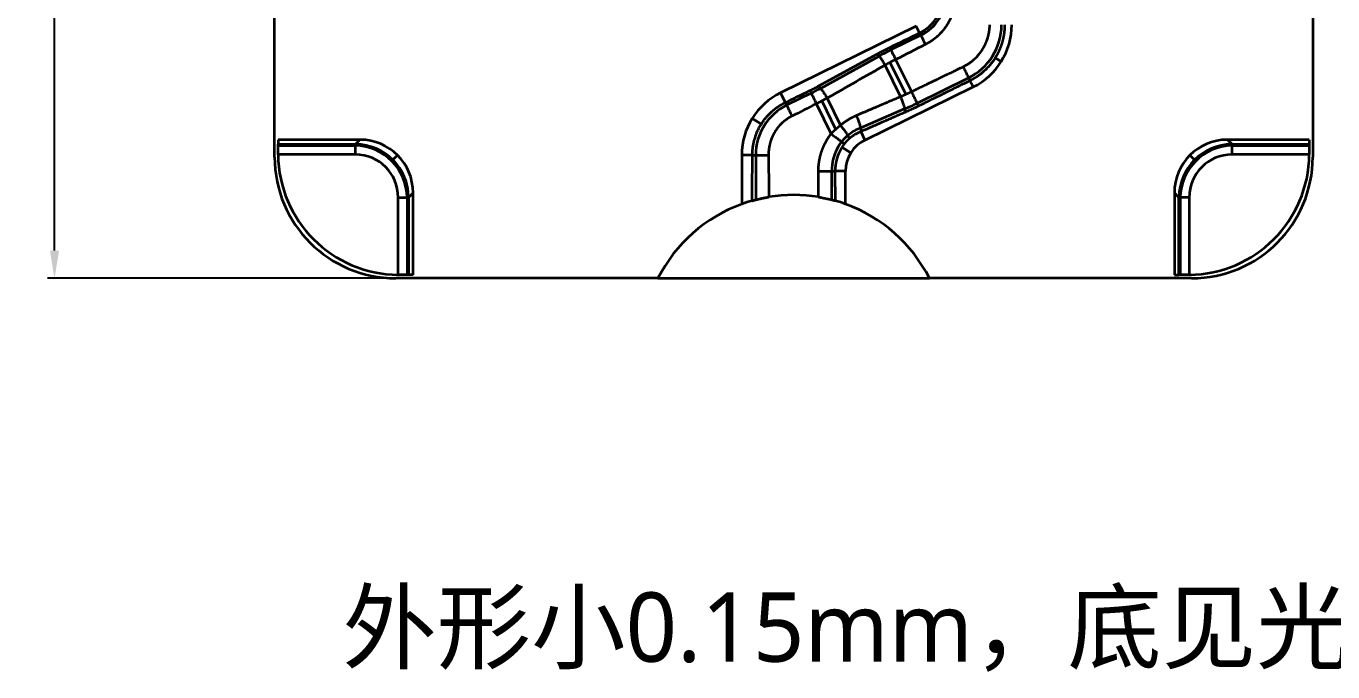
# Model space of a CAD drawing. Header units: millimetres. Extents: x 407 to 1497, y 463 to 1487.
# Drawn here: x 406.8 to 784.4, y 462.7 to 649.2 of the extents above; entities that cross this region are included whole.
import ezdxf

# ---------------------------------------------------------------- set-up
doc = ezdxf.new("R2010")
doc.units = ezdxf.units.MM
doc.layers.add('1', color=7, linetype='Continuous', true_color=0xffffff)
doc.layers.add('core', color=7, linetype='Continuous', lineweight=20)
doc.layers.add('dim', color=82, linetype='Continuous', lineweight=9)
doc.styles.get("Standard").update_dxf_attribs({"font": ''})
doc.styles.get('Standard').set_extended_font_data('Microsoft YaHei')
doc.dimstyles.get("Standard").update_dxf_attribs({"dimscale": 4, "dimtxt": 0.18, "dimasz": 0.18, "dimexe": 0.18, "dimexo": 0.0625, "dimgap": 0.09, "dimtad": 0, "dimzin": 0, "dimdsep": 46, "dimtxsty": 'Standard', "dimcen": 0.09, "dimadec": 0, "dimazin": 0, "dimtfac": 1, "dimtofl": 0, "dimtmove": 0, "dimatfit": 3, "dimfxl": 0, "dimtolj": 1, "dimtzin": 0, "dimarcsym": 0})

# ---------------------------------------------------------------- blocks, each defined once
blk = doc.blocks.new('*D5')
at = {"layer": 'Defpoints', "color": 0, "lineweight": 18, "transparency": 16777216}
for p in [(513.61, 856.37), (414.99, 576.37), (513.61, 576.37)]:
    blk.add_point(p, dxfattribs=at)
at = {"layer": 'dim', "color": 0, "lineweight": -2, "transparency": 16777216}
for p, q in [((511.61, 856.37), (413, 856.37)), ((414.99, 848.37), (414.99, 748.13)), ((414.99, 584.37), (414.99, 684.6)), ((511.61, 576.37), (413, 576.37))]:
    blk.add_line(p, q, dxfattribs=at)
at = {"layer": 'dim', "color": 0, "lineweight": 18, "transparency": 16777216}
for points in [[(413.66, 848.37), (416.33, 848.37), (414.99, 856.37)], [(413.66, 584.37), (416.33, 584.37), (414.99, 576.37)]]:
    blk.add_solid(points, dxfattribs=at)
at = {"layer": 'dim', "color": 0, "lineweight": 18, "transparency": 16777216, "insert": (414.99, 716.37), "char_height": 10, "attachment_point": 5, "rotation": 90, "bg_fill": 3, "box_fill_scale": 1.1, "bg_fill_color": 256, "bg_fill_true_color": 13158600, "bg_fill_transparency": 0}
blk.add_mtext('\\A1;280.00{\\H6;\\S-0.10^ -0.15;}', dxfattribs=at)

msp = doc.modelspace()

# ---------------------------------------------------------------- linework, layer by layer
at = {"layer": '1', "color": 7, "linetype": 'Continuous', "lineweight": 35}
for p, q in [((478.605, 611.368), (478.605, 821.368)), ((778.605, 821.368), (778.605, 611.368)), ((664.025, 649.156), (624.794, 629.903)), ((665.323, 646.51), (656.707, 642.281)), ((664.985, 647.199), (664.025, 649.156)), ((636.381, 631.181), (653.277, 640.487)), ((661.026, 629.508), (656.512, 638.706)), ((658.063, 639.518), (662.613, 630.246)), ((686.859, 640.044), (688.593, 638.963)), ((659.441, 628.827), (655.006, 637.863)), ((649.2, 616.26), (680.43, 631.587)), ((664.243, 626.926), (679.132, 634.233)), ((680.43, 631.587), (679.54, 633.401)), ((624.794, 629.903), (626.168, 627.105)), ((633.672, 629.783), (626.565, 626.295)), ((636.721, 627.543), (640.734, 619.366)), ((638.238, 628.363), (642.098, 620.497)), ((639.415, 618.081), (635.166, 626.739)), ((660.655, 625.28), (647.578, 619.612)), ((616.632, 622.526), (619.254, 620.892)), ((479.605, 616.368), (479.605, 615.045)), ((503.256, 616.368), (479.605, 616.368)), ((501.933, 615.045), (503.256, 616.368)), ((648, 618.705), (649.2, 616.26)), ((777.605, 616.368), (753.955, 616.368)), ((753.955, 616.368), (755.278, 615.045)), ((777.605, 616.368), (777.605, 615.045)), ((479.605, 615.045), (501.933, 615.045)), ((479.605, 612.368), (479.605, 615.045)), ((479.605, 614.682), (501.933, 614.682)), ((501.933, 612.074), (479.607, 612.074)), ((501.933, 612.074), (501.933, 615.045)), ((512.781, 610.543), (514.128, 611.89)), ((613.605, 611.949), (613.605, 597.775)), ((616.669, 611.949), (613.605, 611.949)), ((617.625, 611.949), (617.625, 599.017)), ((645.118, 612.572), (642.546, 614.175)), ((744.43, 610.543), (743.083, 611.89)), ((755.278, 615.045), (777.605, 615.045)), ((755.278, 612.074), (755.278, 615.045)), ((755.278, 614.682), (777.605, 614.682)), ((777.604, 612.074), (755.278, 612.074)), ((777.605, 615.045), (777.605, 612.368)), ((639.586, 599.017), (639.586, 607.283)), ((643.605, 607.283), (640.578, 607.283)), ((643.605, 597.775), (643.605, 607.283)), ((518.605, 601.019), (517.282, 599.695)), ((518.605, 577.368), (518.605, 601.019)), ((738.605, 601.019), (738.605, 577.368)), ((739.929, 599.695), (738.605, 601.019)), ((514.311, 599.695), (517.282, 599.695)), ((514.311, 577.369), (514.311, 599.695)), ((516.919, 599.695), (516.919, 577.368)), ((517.282, 599.695), (517.282, 577.368)), ((739.929, 577.368), (739.929, 599.695)), ((742.9, 599.695), (739.929, 599.695)), ((740.292, 599.695), (740.292, 577.368)), ((742.9, 599.695), (742.9, 577.369)), ((589.369, 576.368), (513.605, 576.368)), ((517.282, 577.368), (514.605, 577.368)), ((518.605, 577.368), (517.282, 577.368)), ((589.369, 576.368), (667.842, 576.368)), ((743.605, 576.368), (667.842, 576.368)), ((738.605, 577.368), (739.929, 577.368)), ((742.605, 577.368), (739.929, 577.368))]:
    msp.add_line(p, q, dxfattribs=at)
for centre, radius, start, end in [((659.619, 658.133), 12.947, 296.13975, 0), ((671.619, 649.541), 17.053, 296.13975, 0), ((671.619, 649.541), 20, 296.13975, 0), ((633.605, 611.949), 20, 116.13975, 180), ((633.605, 611.949), 15.981, 116.13975, 180), ((653.605, 607.283), 10, 116.13975, 180), ((514.605, 612.368), 35, 180.48186, 269.51814), ((653.605, 607.283), 14.019, 150.56673, 180), ((742.605, 612.368), 35, 270.48186, 359.51814), ((513.605, 611.368), 35, 180, 270), ((743.605, 611.368), 35, 270, 0), ((628.605, 556.368), 44.04, 109.9134, 152.99084), ((628.605, 556.368), 44.04, 80.6643, 99.33573), ((628.605, 556.368), 44.04, 27.00916, 70.0866)]:
    msp.add_arc(centre, radius, start, end, dxfattribs=at)
for centre, major_axis, ratio, start_param, end_param in [((659.068, 637.47), (17.954, 8.811), 0.2679492, 1.5707963, 1.7654745), ((631.311, 634.594), (17.954, 8.811), 0.2679492, 4.712389, 4.8653385), ((661.882, 631.737), (17.954, 8.811), 0.2679492, 4.5138177, 4.712389), ((653.022, 606.996), (12.349, 6.06), 0.9988833, 1.521991, 1.8069431), ((502.953, 600.716), (-11.175, -11.175), 0.9808148, 2.3658797, 3.9173056), ((754.258, 600.716), (11.175, -11.175), 0.9808148, 2.3658797, 3.9173056), ((501.688, 599.451), (11.092, 11.092), 0.9880825, 5.5074723, 7.0588983), ((501.267, 599.029), (-11.175, -11.175), 0.9808148, 2.3890792, 3.8941061), ((501.688, 599.451), (-9.012, -9.012), 0.9808148, 2.3658797, 3.9173056), ((755.523, 599.451), (-11.092, 11.092), 0.9880825, 5.5074723, 7.0588983), ((755.944, 599.029), (11.175, -11.175), 0.9808148, 2.3890792, 3.8941061), ((755.523, 599.451), (9.012, -9.012), 0.9808148, 2.3658797, 3.9173056), ((628.605, 556.368), (44.04, 0), 1, 1.8461462, 1.9183507), ((628.605, 556.368), (0, 44.04), 1, 5.9356309, 6.0078351)]:
    msp.add_ellipse(centre, major_axis=major_axis, ratio=ratio, start_param=start_param, end_param=end_param, dxfattribs=at)
for points, degree, knots in [([(664.985, 647.199), (665.017, 647.215), (665.082, 647.247), (665.18, 647.296), (665.278, 647.347), (665.376, 647.399), (665.474, 647.452), (665.573, 647.507), (665.672, 647.563), (665.772, 647.621), (665.872, 647.68), (665.972, 647.74), (666.072, 647.802), (666.173, 647.865), (666.274, 647.93), (666.375, 647.996), (666.476, 648.064), (666.577, 648.133), (666.678, 648.204), (666.78, 648.276), (666.881, 648.351), (666.982, 648.426), (667.084, 648.503), (667.185, 648.582), (667.286, 648.663), (667.388, 648.745), (667.489, 648.829), (667.589, 648.915), (667.69, 649.002), (667.843, 649.138), (668.057, 649.336), (668.338, 649.611), (668.641, 649.928), (668.962, 650.292), (669.298, 650.705), (669.642, 651.17), (670.023, 651.743), (670.402, 652.393), (670.744, 653.085), (671.009, 653.712), (671.21, 654.266), (671.325, 654.634), (671.383, 654.835), (671.4, 654.898), (671.418, 654.96), (671.434, 655.022), (671.451, 655.084), (671.467, 655.146), (671.482, 655.208), (671.498, 655.27), (671.513, 655.331), (671.527, 655.393), (671.541, 655.454), (671.555, 655.515), (671.568, 655.576), (671.581, 655.637), (671.594, 655.697), (671.606, 655.758), (671.618, 655.818), (671.63, 655.879), (671.641, 655.939), (671.652, 655.998), (671.663, 656.058), (671.673, 656.118), (671.683, 656.177), (671.693, 656.236), (671.702, 656.295), (671.711, 656.354), (671.719, 656.413), (671.728, 656.471), (671.736, 656.529), (671.743, 656.588), (671.751, 656.645), (671.758, 656.703), (671.764, 656.761), (671.771, 656.818), (671.777, 656.875), (671.783, 656.932), (671.788, 656.989), (671.794, 657.045), (671.799, 657.102), (671.803, 657.158), (671.808, 657.214), (671.812, 657.27), (671.816, 657.325), (671.819, 657.381), (671.823, 657.436), (671.826, 657.491), (671.829, 657.545), (671.831, 657.6), (671.833, 657.654), (671.835, 657.708), (671.837, 657.762), (671.839, 657.816), (671.84, 657.869), (671.841, 657.922), (671.842, 657.975), (671.843, 658.028), (671.843, 658.081), (671.843, 658.116), (671.843, 658.133)], 3, [0, 0, 0, 0, 0.0079573, 0.0159854, 0.0240843, 0.0322539, 0.0404943, 0.0488055, 0.0571875, 0.0656403, 0.074164, 0.0827585, 0.091424, 0.1001603, 0.1089675, 0.1178457, 0.1267948, 0.1358149, 0.144906, 0.1540681, 0.1633012, 0.1726054, 0.1819806, 0.1914269, 0.2009443, 0.2105328, 0.2201924, 0.2299233, 0.2397253, 0.2495985, 0.2750799, 0.3039622, 0.336247, 0.3719358, 0.4110306, 0.4535335, 0.4994469, 0.5627871, 0.6194791, 0.6695158, 0.712891, 0.7495994, 0.7543867, 0.7591575, 0.7639119, 0.7686498, 0.7733713, 0.7780763, 0.7827648, 0.7874368, 0.7920924, 0.7967315, 0.8013541, 0.8059603, 0.8105499, 0.8151231, 0.8196798, 0.82422, 0.8287437, 0.8332509, 0.8377417, 0.8422159, 0.8466736, 0.8511149, 0.8555396, 0.8599479, 0.8643396, 0.8687148, 0.8730736, 0.8774158, 0.8817415, 0.8860507, 0.8903434, 0.8946196, 0.8988793, 0.9031224, 0.9073491, 0.9115592, 0.9157528, 0.9199299, 0.9240904, 0.9282345, 0.932362, 0.9364729, 0.9405674, 0.9446453, 0.9487067, 0.9527516, 0.9567799, 0.9607917, 0.9647869, 0.9687657, 0.9727278, 0.9766735, 0.9806026, 0.9845152, 0.9884112, 0.9922907, 0.9961536, 1, 1, 1, 1]), ([(675.362, 658.133), (675.362, 657.033), (675.217, 655.946), (675.07, 654.852), (674.78, 653.796), (674.489, 652.733), (674.056, 651.721), (673.62, 650.703), (673.052, 649.762), (672.481, 648.815), (671.783, 647.958), (671.081, 647.095), (670.271, 646.347), (669.455, 645.594), (668.541, 644.966), (667.622, 644.335), (666.63, 643.848)], 2, [0, 0, 0, 0.125, 0.125, 0.25, 0.25, 0.375, 0.375, 0.5, 0.5, 0.625, 0.625, 0.75, 0.75, 0.875, 0.875, 1, 1, 1]), ([(677.556, 637.444), (679.272, 638.267), (680.687, 639.519), (681.392, 640.143), (682.617, 641.575), (683.126, 642.369), (683.635, 643.166), (684.029, 644.024), (684.424, 644.884), (684.696, 645.79), (684.968, 646.698), (685.112, 647.634), (685.26, 648.591), (685.27, 649.541)], 2, [0, 0, 0, 0.25, 0.25, 0.375, 0.5, 0.5, 0.625, 0.625, 0.75, 0.75, 0.875, 0.875, 1, 1, 1]), ([(689.552, 649.541), (689.552, 649.497), (689.552, 649.408), (689.551, 649.274), (689.549, 649.141), (689.545, 649.008), (689.541, 648.875), (689.536, 648.742), (689.53, 648.608), (689.523, 648.475), (689.515, 648.342), (689.506, 648.209), (689.496, 648.076), (689.485, 647.943), (689.473, 647.811), (689.46, 647.678), (689.446, 647.546), (689.431, 647.413), (689.415, 647.281), (689.398, 647.148), (689.38, 647.016), (689.361, 646.884), (689.341, 646.753), (689.32, 646.621), (689.298, 646.489), (689.275, 646.358), (689.252, 646.227), (689.227, 646.096), (689.201, 645.965), (689.174, 645.834), (689.147, 645.704), (689.118, 645.574), (689.088, 645.444), (689.058, 645.314), (689.026, 645.184), (688.993, 645.055), (688.96, 644.926), (688.925, 644.797), (688.89, 644.669), (688.854, 644.54), (688.816, 644.412), (688.778, 644.284), (688.739, 644.157), (688.699, 644.03), (688.657, 643.903), (688.615, 643.776), (688.572, 643.65), (688.528, 643.524), (688.484, 643.399), (688.438, 643.273), (688.391, 643.148), (688.343, 643.024), (688.295, 642.9), (688.245, 642.776), (688.195, 642.652), (688.143, 642.529), (688.091, 642.406), (688.038, 642.284), (687.984, 642.162), (687.929, 642.04), (687.873, 641.919), (687.816, 641.799), (687.758, 641.678), (687.7, 641.558), (687.64, 641.439), (687.58, 641.32), (687.519, 641.202), (687.456, 641.083), (687.393, 640.966), (687.33, 640.849), (687.265, 640.732), (687.199, 640.616), (687.133, 640.5), (687.065, 640.385), (686.997, 640.27), (686.928, 640.156), (686.66, 639.72), (686.166, 638.983), (685.395, 637.992), (684.567, 637.066), (683.915, 636.432), (683.485, 636.047), (683.296, 635.882), (683.11, 635.725), (682.926, 635.574), (682.746, 635.429), (682.569, 635.29), (682.395, 635.158), (682.224, 635.031), (682.057, 634.91), (681.894, 634.795), (681.735, 634.684), (681.58, 634.58), (681.429, 634.48), (681.283, 634.385), (681.141, 634.295), (681.003, 634.21), (680.87, 634.129), (680.742, 634.052), (680.619, 633.98), (680.5, 633.912), (680.387, 633.847), (680.278, 633.787), (680.175, 633.731), (680.077, 633.678), (679.985, 633.628), (679.897, 633.583), (679.815, 633.54), (679.739, 633.501), (679.667, 633.465), (679.602, 633.432), (679.56, 633.411), (679.54, 633.401)], 3, [0, 0, 0, 0, 0.0066595, 0.0133191, 0.0199788, 0.0266386, 0.0332986, 0.0399587, 0.0466189, 0.0532792, 0.0599397, 0.0666003, 0.073261, 0.0799218, 0.0865827, 0.0932438, 0.099905, 0.1065663, 0.1132277, 0.1198893, 0.126551, 0.1332127, 0.1398747, 0.1465367, 0.1531988, 0.1598611, 0.1665235, 0.173186, 0.1798487, 0.1865114, 0.1931743, 0.1998373, 0.2065004, 0.2131636, 0.219827, 0.2264904, 0.233154, 0.2398177, 0.2464815, 0.2531455, 0.2598095, 0.2664737, 0.273138, 0.2798024, 0.286467, 0.2931316, 0.2997964, 0.3064612, 0.3131262, 0.3197914, 0.3264566, 0.3331219, 0.3397874, 0.346453, 0.3531187, 0.3597845, 0.3664504, 0.3731165, 0.3797826, 0.3864489, 0.3931153, 0.3997818, 0.4064484, 0.4131151, 0.419782, 0.4264489, 0.433116, 0.4397832, 0.4464505, 0.4531179, 0.4597855, 0.4664531, 0.4731209, 0.4797887, 0.4864567, 0.4931248, 0.499793, 0.5632163, 0.6259327, 0.6879417, 0.7492429, 0.7620655, 0.7745728, 0.7867647, 0.7986411, 0.8102022, 0.8214478, 0.8323779, 0.8429924, 0.8532915, 0.863275, 0.8729429, 0.8822952, 0.8913319, 0.900053, 0.9084583, 0.916548, 0.924322, 0.9317802, 0.9389228, 0.9457495, 0.9522605, 0.9584557, 0.9643351, 0.9698987, 0.9751464, 0.9800783, 0.9846944, 0.9889946, 0.992979, 0.9966474, 1, 1, 1, 1]), ([(652.643, 641.077), (653.508, 641.554), (654.483, 642.056), (655.354, 642.505), (656.356, 642.997)], 2, [0, 0, 0, 0.5, 0.5, 1, 1, 1]), ([(658.063, 639.518), (658.028, 639.5), (657.956, 639.465), (657.848, 639.411), (657.737, 639.355), (657.625, 639.298), (657.51, 639.239), (657.394, 639.179), (657.275, 639.116), (657.154, 639.053), (657.03, 638.987), (656.905, 638.92), (656.778, 638.851), (656.648, 638.781), (656.511, 638.705), (656.365, 638.625), (656.213, 638.541), (656.061, 638.457), (655.91, 638.372), (655.788, 638.304), (655.696, 638.252), (655.633, 638.216), (655.57, 638.181), (655.508, 638.145), (655.445, 638.11), (655.382, 638.075), (655.319, 638.039), (655.257, 638.004), (655.194, 637.969), (655.131, 637.933), (655.069, 637.898), (655.027, 637.875), (655.006, 637.863)], 3, [0, 0, 0, 0, 0.033851, 0.068466, 0.1038455, 0.1399902, 0.1769005, 0.2145771, 0.2530204, 0.2922308, 0.3322089, 0.3729549, 0.4144694, 0.4567526, 0.4998049, 0.5498091, 0.5998165, 0.6498273, 0.6998418, 0.7498602, 0.7707056, 0.791551, 0.8123962, 0.8332414, 0.8540865, 0.8749315, 0.8957765, 0.9166213, 0.9374661, 0.9583108, 0.9791555, 1, 1, 1, 1]), ([(662.613, 630.246), (665.154, 631.475), (670.1, 633.858), (671.693, 634.625), (673.303, 635.399), (676.693, 637.03), (677.556, 637.444)], 2, [0, 0, 0, 0.5, 0.5, 0.7142857, 0.7142857, 1, 1, 1]), ([(633.286, 630.571), (633.965, 630.904), (634.503, 631.18), (635.15, 631.512), (635.7, 631.815)], 2, [0, 0, 0, 0.5, 0.5, 1, 1, 1]), ([(679.54, 633.401), (678.619, 632.947), (675.095, 631.209), (673.6, 630.471), (672.12, 629.741), (667.196, 627.313), (664.664, 626.066)], 2, [0, 0, 0, 0.3, 0.3, 0.5, 0.5, 1, 1, 1]), ([(616.669, 611.949), (616.669, 611.989), (616.669, 612.069), (616.67, 612.19), (616.673, 612.312), (616.676, 612.435), (616.68, 612.559), (616.685, 612.683), (616.691, 612.809), (616.698, 612.935), (616.706, 613.062), (616.715, 613.189), (616.725, 613.318), (616.736, 613.447), (616.748, 613.577), (616.761, 613.708), (616.776, 613.839), (616.792, 613.971), (616.808, 614.104), (616.826, 614.238), (616.845, 614.372), (616.866, 614.507), (616.887, 614.643), (616.91, 614.779), (616.934, 614.916), (616.96, 615.054), (616.986, 615.192), (617.014, 615.331), (617.044, 615.47), (617.075, 615.61), (617.107, 615.751), (617.14, 615.892), (617.175, 616.034), (617.212, 616.176), (617.25, 616.318), (617.289, 616.462), (617.379, 616.779), (617.544, 617.307), (617.823, 618.076), (618.19, 618.945), (618.663, 619.903), (619.17, 620.775), (619.648, 621.498), (620.026, 622.021), (620.352, 622.441), (620.687, 622.848), (621.049, 623.261), (621.462, 623.7), (621.87, 624.104), (622.164, 624.377), (622.339, 624.533), (622.398, 624.585), (622.457, 624.637), (622.516, 624.689), (622.576, 624.74), (622.635, 624.79), (622.694, 624.84), (622.754, 624.89), (622.813, 624.939), (622.872, 624.988), (622.932, 625.037), (622.991, 625.085), (623.051, 625.132), (623.111, 625.18), (623.17, 625.226), (623.23, 625.273), (623.289, 625.319), (623.349, 625.364), (623.408, 625.409), (623.468, 625.454), (623.528, 625.498), (623.587, 625.542), (623.647, 625.586), (623.707, 625.629), (623.766, 625.672), (623.826, 625.714), (623.885, 625.756), (623.945, 625.798), (624.004, 625.839), (624.064, 625.879), (624.123, 625.92), (624.183, 625.96), (624.242, 625.999), (624.302, 626.039), (624.361, 626.078), (624.42, 626.116), (624.479, 626.154), (624.539, 626.192), (624.598, 626.229), (624.657, 626.266), (624.716, 626.303), (624.775, 626.339), (624.834, 626.375), (624.893, 626.41), (624.952, 626.446), (625.01, 626.48), (625.069, 626.515), (625.128, 626.549), (625.186, 626.583), (625.245, 626.616), (625.303, 626.649), (625.361, 626.682), (625.419, 626.714), (625.478, 626.746), (625.536, 626.778), (625.594, 626.809), (625.651, 626.84), (625.709, 626.871), (625.767, 626.901), (625.824, 626.931), (625.882, 626.961), (625.939, 626.99), (625.996, 627.019), (626.054, 627.048), (626.111, 627.076), (626.149, 627.095), (626.168, 627.105)], 3, [0, 0, 0, 0, 0.006382, 0.0128094, 0.0192822, 0.0258005, 0.0323641, 0.0389731, 0.0456276, 0.0523274, 0.0590726, 0.0658632, 0.0726991, 0.0795804, 0.0865071, 0.0934791, 0.1004965, 0.1075593, 0.1146673, 0.1218208, 0.1290195, 0.1362635, 0.1435529, 0.1508876, 0.1582676, 0.1656928, 0.1731634, 0.1806792, 0.1882403, 0.1958467, 0.2034983, 0.2111952, 0.2189373, 0.2267247, 0.2345573, 0.2424351, 0.2503581, 0.2870631, 0.3304339, 0.3804657, 0.4371529, 0.5004891, 0.5408367, 0.5751122, 0.6033181, 0.6254568, 0.6588616, 0.6908123, 0.72131, 0.7503552, 0.7545531, 0.7587383, 0.7629106, 0.7670701, 0.7712169, 0.7753508, 0.7794719, 0.7835802, 0.7876757, 0.7917584, 0.7958283, 0.7998855, 0.8039298, 0.8079613, 0.81198, 0.815986, 0.8199791, 0.8239595, 0.827927, 0.8318818, 0.8358238, 0.839753, 0.8436694, 0.8475731, 0.851464, 0.855342, 0.8592073, 0.8630599, 0.8668996, 0.8707266, 0.8745408, 0.8783423, 0.8821309, 0.8859068, 0.8896699, 0.8934203, 0.8971579, 0.9008827, 0.9045948, 0.9082941, 0.9119806, 0.9156544, 0.9193154, 0.9229637, 0.9265992, 0.930222, 0.933832, 0.9374292, 0.9410137, 0.9445855, 0.9481444, 0.9516907, 0.9552242, 0.9587449, 0.9622529, 0.9657482, 0.9692307, 0.9727005, 0.9761575, 0.9796018, 0.9830333, 0.9864521, 0.9898582, 0.9932515, 0.9966321, 1, 1, 1, 1]), ([(638.238, 628.363), (638.208, 628.347), (638.144, 628.313), (638.039, 628.257), (637.921, 628.192), (637.787, 628.12), (637.638, 628.039), (637.455, 627.94), (637.253, 627.831), (637.048, 627.719), (636.872, 627.624), (636.737, 627.552), (636.635, 627.497), (636.556, 627.455), (636.477, 627.413), (636.399, 627.372), (636.322, 627.331), (636.246, 627.291), (636.172, 627.252), (636.098, 627.213), (636.025, 627.175), (635.953, 627.137), (635.882, 627.101), (635.812, 627.065), (635.743, 627.029), (635.675, 626.994), (635.608, 626.96), (635.542, 626.927), (635.477, 626.894), (635.413, 626.862), (635.35, 626.83), (635.288, 626.799), (635.227, 626.769), (635.186, 626.749), (635.166, 626.739)], 3, [0, 0, 0, 0, 0.0294627, 0.0638019, 0.1030176, 0.1471099, 0.1960787, 0.249924, 0.3272851, 0.394733, 0.4522675, 0.4998887, 0.5261864, 0.5521443, 0.5777624, 0.6030406, 0.6279791, 0.6525778, 0.6768369, 0.7007563, 0.7243362, 0.7475766, 0.7704774, 0.7930389, 0.815261, 0.8371438, 0.8586874, 0.8798918, 0.9007571, 0.9212834, 0.9414708, 0.9613192, 0.980829, 1, 1, 1, 1]), ([(646.668, 623.365), (649.98, 624.786), (653.049, 626.098), (655.404, 627.105), (659.441, 628.827)], 2, [0, 0, 0, 0.5, 0.5, 1, 1, 1]), ([(659.441, 628.827), (659.46, 628.835), (659.5, 628.851), (659.559, 628.876), (659.617, 628.9), (659.676, 628.925), (659.735, 628.949), (659.795, 628.974), (659.854, 628.999), (659.913, 629.024), (659.972, 629.049), (660.031, 629.074), (660.091, 629.099), (660.15, 629.125), (660.209, 629.15), (660.269, 629.176), (660.328, 629.202), (660.388, 629.227), (660.447, 629.253), (660.507, 629.279), (660.566, 629.305), (660.626, 629.331), (660.686, 629.357), (660.746, 629.384), (660.805, 629.41), (660.865, 629.437), (660.925, 629.463), (660.985, 629.49), (661.045, 629.517), (661.105, 629.544), (661.165, 629.571), (661.225, 629.598), (661.285, 629.625), (661.345, 629.652), (661.405, 629.68), (661.465, 629.707), (661.525, 629.735), (661.586, 629.762), (661.646, 629.79), (661.706, 629.818), (661.766, 629.846), (661.827, 629.874), (661.887, 629.902), (661.947, 629.93), (662.008, 629.959), (662.068, 629.987), (662.129, 630.015), (662.189, 630.044), (662.25, 630.073), (662.31, 630.101), (662.371, 630.13), (662.431, 630.159), (662.492, 630.188), (662.552, 630.217), (662.593, 630.237), (662.613, 630.246)], 3, [0, 0, 0, 0, 0.0184914, 0.0369968, 0.0555164, 0.0740501, 0.0925979, 0.11116, 0.1297363, 0.1483268, 0.1669315, 0.1855506, 0.2041839, 0.2228316, 0.2414936, 0.26017, 0.2788608, 0.297566, 0.3162857, 0.3350198, 0.3537684, 0.3725315, 0.3913092, 0.4101014, 0.4289082, 0.4477296, 0.4665656, 0.4854162, 0.5042815, 0.5231615, 0.5420563, 0.5609657, 0.5798899, 0.5988289, 0.6177827, 0.6367513, 0.6557348, 0.6747331, 0.6937463, 0.7127744, 0.7318175, 0.7508755, 0.7699485, 0.7890365, 0.8081394, 0.8272575, 0.8463906, 0.8655387, 0.884702, 0.9038804, 0.923074, 0.9422827, 0.9615066, 0.9807457, 1, 1, 1, 1]), ([(628.1, 623.168), (627.321, 622.785), (626.6, 622.287), (625.884, 621.791), (625.248, 621.196), (624.616, 620.605), (624.071, 619.925), (623.53, 619.249), (623.088, 618.503), (622.65, 617.763), (622.315, 616.963), (621.983, 616.17), (621.76, 615.337), (621.539, 614.511), (621.428, 613.656), (621.318, 612.808), (621.318, 611.949)], 2, [0, 0, 0, 0.125, 0.125, 0.25, 0.25, 0.375, 0.375, 0.5, 0.5, 0.625, 0.625, 0.75, 0.75, 0.875, 0.875, 1, 1, 1]), ([(642.098, 620.497), (643.155, 621.415), (644.344, 622.153), (645.464, 622.849), (646.668, 623.365)], 2, [0, 0, 0, 0.5, 0.5, 1, 1, 1]), ([(660.749, 624.251), (656.72, 622.497), (654.37, 621.475), (651.307, 620.142), (648, 618.705)], 2, [0, 0, 0, 0.5, 0.5, 1, 1, 1]), ([(639.415, 618.081), (639.429, 618.097), (639.458, 618.127), (639.501, 618.172), (639.544, 618.217), (639.588, 618.262), (639.631, 618.307), (639.675, 618.352), (639.718, 618.396), (639.762, 618.441), (639.806, 618.485), (639.85, 618.529), (639.894, 618.574), (639.939, 618.618), (639.983, 618.661), (640.028, 618.705), (640.072, 618.749), (640.117, 618.792), (640.162, 618.835), (640.207, 618.879), (640.252, 618.922), (640.298, 618.965), (640.343, 619.007), (640.388, 619.05), (640.434, 619.093), (640.48, 619.135), (640.526, 619.177), (640.571, 619.219), (640.618, 619.261), (640.664, 619.303), (640.71, 619.345), (640.756, 619.387), (640.803, 619.428), (640.849, 619.47), (640.896, 619.511), (640.943, 619.552), (640.99, 619.593), (641.037, 619.634), (641.084, 619.674), (641.131, 619.715), (641.179, 619.755), (641.226, 619.796), (641.274, 619.836), (641.322, 619.876), (641.369, 619.916), (641.417, 619.955), (641.465, 619.995), (641.513, 620.034), (641.561, 620.074), (641.61, 620.113), (641.658, 620.152), (641.707, 620.191), (641.755, 620.23), (641.804, 620.268), (641.853, 620.307), (641.902, 620.345), (641.951, 620.383), (642, 620.421), (642.049, 620.459), (642.082, 620.484), (642.098, 620.497)], 3, [0, 0, 0, 0, 0.0172062, 0.034411, 0.0516146, 0.0688172, 0.0860188, 0.1032196, 0.1204197, 0.1376194, 0.1548186, 0.1720176, 0.1892166, 0.2064155, 0.2236146, 0.2408141, 0.2580139, 0.2752144, 0.2924156, 0.3096177, 0.3268208, 0.344025, 0.3612306, 0.3784375, 0.395646, 0.4128562, 0.4300683, 0.4472823, 0.4644984, 0.4817168, 0.4989376, 0.5161609, 0.5333869, 0.5506157, 0.5678474, 0.5850822, 0.6023203, 0.6195617, 0.6368066, 0.6540551, 0.6713074, 0.6885636, 0.7058239, 0.7230883, 0.7403571, 0.7576303, 0.7749081, 0.7921907, 0.8094781, 0.8267705, 0.8440681, 0.8613709, 0.8786792, 0.895993, 0.9133125, 0.9306378, 0.9479691, 0.9653064, 0.98265, 1, 1, 1, 1]), ([(635.754, 607.283), (635.756, 608.768), (636.003, 610.229), (636.253, 611.712), (636.748, 613.131), (637.242, 614.547), (637.964, 615.859), (638.606, 617.024), (639.415, 618.081)], 2, [0, 0, 0, 0.25, 0.25, 0.5, 0.5, 0.75, 0.75, 1, 1, 1]), ([(641.396, 614.172), (641.55, 614.445), (641.713, 614.71), (642.397, 615.731), (642.988, 616.429), (643.854, 617.236), (644.049, 617.406), (644.249, 617.569)], 3, [0, 0, 0, 0, 0.2085273, 0.2085273, 0.824934, 0.824934, 1, 1, 1, 1]), ([(644.637, 616.656), (644.627, 616.648), (644.609, 616.633), (644.58, 616.608), (644.552, 616.584), (644.524, 616.56), (644.496, 616.535), (644.468, 616.511), (644.441, 616.486), (644.413, 616.461), (644.385, 616.435), (644.357, 616.41), (644.33, 616.385), (644.302, 616.359), (644.275, 616.333), (644.247, 616.307), (644.22, 616.281), (644.192, 616.255), (644.165, 616.228), (644.138, 616.202), (644.111, 616.175), (644.084, 616.148), (644.057, 616.121), (644.03, 616.094), (644.003, 616.067), (643.976, 616.039), (643.949, 616.011), (643.923, 615.984), (643.896, 615.956), (643.87, 615.927), (643.843, 615.899), (643.817, 615.871), (643.791, 615.842), (643.765, 615.813), (643.738, 615.785), (643.712, 615.756), (643.686, 615.726), (643.661, 615.697), (643.635, 615.667), (643.609, 615.638), (643.584, 615.608), (643.558, 615.578), (643.533, 615.548), (643.507, 615.518), (643.482, 615.487), (643.457, 615.457), (643.432, 615.426), (643.407, 615.395), (643.382, 615.364), (643.357, 615.333), (643.332, 615.302), (643.308, 615.27), (643.283, 615.239), (643.259, 615.207), (643.242, 615.186), (643.234, 615.175)], 3, [0, 0, 0, 0, 0.0184063, 0.0368246, 0.0552551, 0.0736984, 0.0921546, 0.1106243, 0.1291077, 0.1476052, 0.1661171, 0.1846438, 0.2031856, 0.2217429, 0.2403161, 0.2589054, 0.2775112, 0.2961339, 0.3147738, 0.3334312, 0.3521065, 0.3708001, 0.3895121, 0.408243, 0.4269932, 0.4457628, 0.4645523, 0.483362, 0.5021923, 0.5210433, 0.5399155, 0.5588092, 0.5777247, 0.5966623, 0.6156223, 0.634605, 0.6536108, 0.6726399, 0.6916927, 0.7107695, 0.7298705, 0.7489961, 0.7681466, 0.7873223, 0.8065234, 0.8257503, 0.8450033, 0.8642826, 0.8835886, 0.9029215, 0.9222816, 0.9416693, 0.9610847, 0.9805282, 1, 1, 1, 1]), ([(648, 618.705), (647.972, 618.693), (647.906, 618.666), (647.795, 618.618), (647.656, 618.557), (647.49, 618.482), (647.299, 618.39), (647.081, 618.282), (646.839, 618.156), (646.573, 618.009), (646.364, 617.887), (646.219, 617.799), (646.145, 617.753), (646.073, 617.708), (646.001, 617.663), (645.931, 617.617), (645.862, 617.572), (645.794, 617.528), (645.728, 617.483), (645.663, 617.438), (645.598, 617.394), (645.536, 617.35), (645.474, 617.306), (645.413, 617.263), (645.354, 617.22), (645.295, 617.177), (645.238, 617.135), (645.182, 617.092), (645.127, 617.051), (645.073, 617.009), (645.02, 616.968), (644.969, 616.928), (644.918, 616.888), (644.869, 616.848), (644.82, 616.809), (644.773, 616.77), (644.727, 616.732), (644.681, 616.694), (644.652, 616.669), (644.637, 616.656)], 3, [0, 0, 0, 0, 0.0230989, 0.0538268, 0.0921967, 0.1382249, 0.1919311, 0.253338, 0.3224717, 0.3993617, 0.4840404, 0.5062514, 0.5281849, 0.5498405, 0.571218, 0.5923168, 0.6131368, 0.6336776, 0.6539388, 0.6739202, 0.6936214, 0.7130421, 0.732182, 0.7510409, 0.7696183, 0.787914, 0.8059278, 0.8236593, 0.8411082, 0.8582744, 0.8751574, 0.8917571, 0.9080732, 0.9241055, 0.9398536, 0.9553173, 0.9704965, 0.9853908, 1, 1, 1, 1]), ([(616.632, 598.749), (616.632, 599.09), (616.632, 599.43), (616.632, 603.83), (616.669, 607.889), (616.669, 611.949)], 3, [0, 0, 0, 0, 0.077375, 0.077375, 1, 1, 1, 1]), ([(643.234, 615.175), (643.228, 615.166), (643.214, 615.148), (643.194, 615.122), (643.174, 615.095), (643.154, 615.068), (643.133, 615.04), (643.113, 615.013), (643.093, 614.985), (643.073, 614.957), (643.052, 614.93), (643.032, 614.901), (643.012, 614.873), (642.992, 614.845), (642.971, 614.816), (642.951, 614.787), (642.931, 614.759), (642.911, 614.729), (642.89, 614.7), (642.87, 614.671), (642.85, 614.641), (642.829, 614.611), (642.809, 614.581), (642.789, 614.551), (642.769, 614.521), (642.748, 614.491), (642.728, 614.46), (642.708, 614.429), (642.688, 614.398), (642.667, 614.367), (642.647, 614.336), (642.627, 614.304), (642.607, 614.272), (642.587, 614.241), (642.567, 614.209), (642.547, 614.176), (642.526, 614.144), (642.506, 614.111), (642.486, 614.079), (642.466, 614.046), (642.446, 614.013), (642.426, 613.979), (642.406, 613.946), (642.387, 613.912), (642.367, 613.879), (642.347, 613.845), (642.327, 613.81), (642.307, 613.776), (642.288, 613.742), (642.268, 613.707), (642.248, 613.672), (642.229, 613.637), (642.209, 613.602), (642.189, 613.566), (642.17, 613.531), (642.151, 613.495), (642.131, 613.459), (642.112, 613.423), (642.092, 613.386), (642.073, 613.35), (642.054, 613.313), (642.035, 613.276), (642.016, 613.239), (641.997, 613.202), (641.978, 613.165), (641.959, 613.127), (641.94, 613.089), (641.921, 613.051), (641.902, 613.013), (641.884, 612.975), (641.865, 612.936), (641.847, 612.897), (641.828, 612.858), (641.81, 612.819), (641.791, 612.78), (641.773, 612.74), (641.755, 612.701), (641.737, 612.661), (641.719, 612.621), (641.701, 612.581), (641.683, 612.54), (641.665, 612.5), (641.647, 612.459), (641.63, 612.418), (641.612, 612.377), (641.595, 612.335), (641.577, 612.294), (641.56, 612.252), (641.543, 612.21), (641.526, 612.168), (641.509, 612.126), (641.492, 612.083), (641.475, 612.041), (641.459, 611.998), (641.442, 611.955), (641.425, 611.911), (641.409, 611.868), (641.393, 611.824), (641.377, 611.781), (641.361, 611.737), (641.345, 611.692), (641.329, 611.648), (641.313, 611.604), (641.297, 611.559), (641.282, 611.514), (641.267, 611.469), (641.251, 611.424), (641.236, 611.378), (641.221, 611.332), (641.206, 611.286), (641.192, 611.24), (641.177, 611.194), (641.162, 611.148), (641.148, 611.101), (641.134, 611.054), (641.12, 611.007), (641.106, 610.96), (641.092, 610.913), (641.078, 610.865), (641.065, 610.818), (641.052, 610.77), (641.038, 610.722), (641.025, 610.673), (641.012, 610.625), (640.999, 610.576), (640.987, 610.527), (640.974, 610.478), (640.962, 610.429), (640.95, 610.38), (640.938, 610.33), (640.926, 610.281), (640.914, 610.231), (640.903, 610.181), (640.892, 610.13), (640.88, 610.08), (640.869, 610.029), (640.859, 609.978), (640.848, 609.927), (640.837, 609.876), (640.827, 609.825), (640.817, 609.773), (640.807, 609.722), (640.797, 609.67), (640.788, 609.618), (640.778, 609.566), (640.769, 609.513), (640.76, 609.461), (640.751, 609.408), (640.743, 609.355), (640.734, 609.302), (640.726, 609.249), (640.718, 609.195), (640.71, 609.142), (640.703, 609.088), (640.695, 609.034), (640.688, 608.98), (640.681, 608.926), (640.674, 608.871), (640.668, 608.816), (640.661, 608.762), (640.655, 608.707), (640.649, 608.652), (640.644, 608.596), (640.638, 608.541), (640.633, 608.485), (640.628, 608.43), (640.623, 608.374), (640.619, 608.318), (640.614, 608.262), (640.61, 608.205), (640.606, 608.149), (640.603, 608.092), (640.599, 608.035), (640.596, 607.978), (640.593, 607.921), (640.591, 607.864), (640.588, 607.806), (640.586, 607.749), (640.584, 607.691), (640.582, 607.633), (640.581, 607.575), (640.58, 607.517), (640.579, 607.459), (640.578, 607.4), (640.578, 607.341), (640.578, 607.302), (640.578, 607.283)], 3, [0, 0, 0, 0, 0.0039394, 0.0078952, 0.0118673, 0.0158557, 0.0198605, 0.0238816, 0.0279191, 0.0319729, 0.0360431, 0.0401296, 0.0442325, 0.0483517, 0.0524873, 0.0566392, 0.0608074, 0.064992, 0.069193, 0.0734103, 0.0776439, 0.0818939, 0.0861602, 0.0904429, 0.0947419, 0.0990573, 0.103389, 0.107737, 0.1121014, 0.1164821, 0.1208792, 0.1252927, 0.1297224, 0.1341686, 0.138631, 0.1431098, 0.147605, 0.1521165, 0.1566443, 0.1611885, 0.165749, 0.1703259, 0.1749191, 0.1795287, 0.1841546, 0.1887968, 0.1934554, 0.1981304, 0.2028216, 0.2075293, 0.2122532, 0.2169935, 0.2217502, 0.2265232, 0.2313125, 0.2361182, 0.2409403, 0.2457786, 0.2506333, 0.2555044, 0.2603918, 0.2652955, 0.2702156, 0.2751521, 0.2801048, 0.285074, 0.2900594, 0.2950612, 0.3000794, 0.3051138, 0.3101647, 0.3152318, 0.3203153, 0.3254152, 0.3305314, 0.3356639, 0.3408128, 0.345978, 0.3511596, 0.3563575, 0.3615718, 0.3668024, 0.3720493, 0.3773126, 0.3825922, 0.3878881, 0.3932004, 0.3985291, 0.4038741, 0.4092354, 0.4146131, 0.4200071, 0.4254174, 0.4308441, 0.4362871, 0.4417465, 0.4472222, 0.4527143, 0.4582227, 0.4637474, 0.4692885, 0.4748459, 0.4804196, 0.4860097, 0.4916162, 0.497239, 0.5028781, 0.5085335, 0.5142053, 0.5198935, 0.525598, 0.5313188, 0.5370559, 0.5428094, 0.5485793, 0.5543655, 0.560168, 0.5659868, 0.571822, 0.5776736, 0.5835415, 0.5894257, 0.5953262, 0.6012431, 0.6071764, 0.613126, 0.6190919, 0.6250741, 0.6310727, 0.6370877, 0.6431189, 0.6491665, 0.6552305, 0.6613108, 0.6674074, 0.6735204, 0.6796497, 0.6857953, 0.6919573, 0.6981357, 0.7043303, 0.7105413, 0.7167687, 0.7230123, 0.7292724, 0.7355487, 0.7418414, 0.7481504, 0.7544758, 0.7608175, 0.7671756, 0.77355, 0.7799407, 0.7863478, 0.7927712, 0.7992109, 0.805667, 0.8121394, 0.8186281, 0.8251332, 0.8316547, 0.8381924, 0.8447465, 0.851317, 0.8579037, 0.8645069, 0.8711263, 0.8777621, 0.8844142, 0.8910827, 0.8977675, 0.9044686, 0.9111861, 0.9179199, 0.9246701, 0.9314366, 0.9382194, 0.9450186, 0.9518341, 0.9586659, 0.9655141, 0.9723786, 0.9792594, 0.9861566, 0.9930701, 1, 1, 1, 1]), ([(635.75, 599.825), (635.75, 600.49), (635.75, 601.155), (635.75, 602.361), (635.75, 602.901), (635.751, 603.442)], 3, [0, 0, 0, 0, 0.5518713, 0.5518713, 1, 1, 1, 1]), ([(640.579, 602.727), (640.579, 602.425), (640.579, 602.123), (640.579, 600.797), (640.579, 599.773), (640.579, 598.749)], 3, [0, 0, 0, 0, 0.227721, 0.227721, 1, 1, 1, 1]), ([(616.632, 598.749), (616.65, 598.754), (616.669, 598.76), (616.71, 598.771), (616.732, 598.778), (616.803, 598.797), (616.855, 598.812), (616.969, 598.843), (617.092, 598.877), (617.306, 598.934), (617.467, 598.977), (617.575, 599.004), (617.596, 599.01), (617.64, 599.021), (617.707, 599.038), (617.776, 599.056), (617.916, 599.091), (618.111, 599.14), (618.321, 599.191), (618.457, 599.223), (618.484, 599.229), (618.54, 599.242), (618.623, 599.262), (618.707, 599.282), (618.879, 599.321), (619.112, 599.373), (619.477, 599.452), (619.73, 599.505), (619.892, 599.538), (619.924, 599.544), (619.989, 599.557), (620.022, 599.564), (620.12, 599.583), (620.186, 599.596), (620.384, 599.634), (620.649, 599.684), (621.052, 599.756), (621.324, 599.802), (621.461, 599.825)], 3, [0, 0, 0, 0, 0.03125, 0.03125, 0.0625, 0.0625, 0.125, 0.125, 0.1875, 0.25, 0.3125, 0.3125, 0.328125, 0.328125, 0.34375, 0.375, 0.375, 0.4375, 0.5, 0.5, 0.515625, 0.515625, 0.53125, 0.5625, 0.5625, 0.625, 0.6875, 0.75, 0.75, 0.765625, 0.765625, 0.78125, 0.78125, 0.8125, 0.8125, 0.875, 0.9375, 1, 1, 1, 1]), ([(635.75, 599.825), (635.887, 599.802), (636.023, 599.779), (636.195, 599.749), (636.229, 599.743), (636.297, 599.731), (636.399, 599.713), (636.5, 599.695), (636.701, 599.658), (636.966, 599.608), (637.355, 599.531), (637.608, 599.478), (637.796, 599.439), (637.858, 599.425), (637.981, 599.399), (638.042, 599.385), (638.222, 599.346), (638.456, 599.293), (638.679, 599.241), (638.814, 599.209), (638.841, 599.202), (638.895, 599.189), (638.921, 599.183), (639, 599.164), (639.052, 599.151), (639.203, 599.114), (639.397, 599.066), (639.663, 598.998), (639.825, 598.955), (639.939, 598.925), (639.976, 598.915), (640.049, 598.896), (640.083, 598.886), (640.184, 598.859), (640.307, 598.825), (640.461, 598.782), (640.543, 598.759), (640.579, 598.749)], 3, [0, 0, 0, 0, 0.0625, 0.0625, 0.078125, 0.078125, 0.09375, 0.125, 0.125, 0.1875, 0.25, 0.3125, 0.3125, 0.34375, 0.34375, 0.375, 0.375, 0.4375, 0.5, 0.5, 0.515625, 0.515625, 0.53125, 0.53125, 0.5625, 0.5625, 0.625, 0.6875, 0.75, 0.75, 0.78125, 0.78125, 0.8125, 0.8125, 0.875, 0.9375, 1, 1, 1, 1])]:
    msp.add_open_spline(points, degree=degree, knots=knots, dxfattribs=at)
for points, degree in [([(656.356, 642.997), (659.228, 644.406), (662.113, 645.789), (664.985, 647.199)], 3), ([(666.63, 643.848), (663.757, 642.438), (660.935, 640.927), (658.063, 639.518)], 3), ([(635.7, 631.815), (641.326, 634.914), (647.016, 637.978), (652.643, 641.077)], 3), ([(655.006, 637.863), (649.38, 634.764), (643.864, 631.462), (638.238, 628.363)], 3), ([(626.168, 627.105), (628.537, 628.267), (630.917, 629.408), (633.286, 630.571)], 3), ([(635.166, 626.739), (632.797, 625.577), (630.469, 624.33), (628.1, 623.168)], 3), ([(664.664, 626.066), (662.727, 625.112), (660.749, 624.251)], 2), ([(479.607, 612.074), (479.606, 612.173), (479.605, 612.271), (479.605, 612.368)], 3), ([(621.318, 611.949), (621.318, 607.907), (621.46, 603.866), (621.461, 599.825)], 3), ([(777.605, 612.368), (777.605, 612.27), (777.605, 612.172), (777.604, 612.074)], 3), ([(635.751, 603.442), (635.752, 605.177), (635.754, 607.283)], 2), ([(640.579, 602.727), (640.579, 604.733), (640.578, 607.283)], 2), ([(514.605, 577.368), (514.507, 577.368), (514.409, 577.369), (514.311, 577.369)], 3), ([(742.9, 577.369), (742.801, 577.369), (742.703, 577.368), (742.605, 577.368)], 3)]:
    msp.add_open_spline(points, degree=degree, dxfattribs=at)
for points, weights in [([(664.985, 647.199), (665.323, 646.51), (666.63, 643.848)], [1, 0.793353340291, 1]), ([(656.356, 642.997), (656.707, 642.281), (658.063, 639.518)], [1, 0.793353340291, 1]), ([(652.643, 641.077), (653.499, 640.609), (655.006, 637.863)], [1, 0.792113313309, 1]), ([(677.556, 637.444), (679.132, 634.233), (679.54, 633.401)], [1, 0.793353340291, 1]), ([(635.7, 631.815), (636.619, 631.312), (638.238, 628.363)], [1, 0.792113313309, 1]), ([(626.168, 627.105), (626.565, 626.295), (628.1, 623.168)], [1, 0.793353340291, 1]), ([(633.286, 630.571), (633.672, 629.783), (635.166, 626.739)], [1, 0.793353340291, 1]), ([(659.441, 628.827), (660.932, 625.401), (660.749, 624.251)], [1, 0.792113313309, 1]), ([(662.613, 630.246), (664.243, 626.926), (664.664, 626.066)], [1, 0.793353340291, 1]), ([(646.668, 623.365), (648.187, 619.876), (648, 618.705)], [1, 0.792113313309, 1]), ([(642.098, 620.497), (644.454, 617.757), (644.637, 616.656)], [1, 0.807957534593, 1]), ([(639.415, 618.081), (642.449, 615.773), (643.234, 615.175)], [1, 0.793353340291, 1]), ([(616.669, 611.949), (617.625, 611.949), (621.318, 611.949)], [1, 0.793353340291, 1]), ([(635.754, 607.283), (639.586, 607.283), (640.578, 607.283)], [1, 0.793353340291, 1])]:
    msp.add_rational_spline(points, weights, degree=2, dxfattribs=at)

# ---------------------------------------------------------------- texts
at = {"layer": 'core', "lineweight": 18, "insert": (498.187, 485.621), "char_height": 20, "attachment_point": 1}
msp.add_mtext_dynamic_manual_height_columns('外形小0.15mm，底见光，顶到数', width=727.49241, gutter_width=1, heights=[0], dxfattribs=at)

# ---------------------------------------------------------------- next in the draw order: dimensions: what is measured, and where the dimension line sits
at = {"layer": 'dim', "lineweight": 18}
dim = msp.add_linear_dim(base=(414.994, 576.368), p1=(513.605, 856.368), p2=(513.605, 576.368), angle=90, dimstyle='Standard', override={"dimtxt": 2.5, "dimasz": 2, "dimexe": 0.49975, "dimexo": 0.49975, "dimgap": 0.49975, "dimtol": 1, "dimlim": 0, "dimtp": -0.1, "dimtm": 0.15, "dimtfac": 0.6, "dimtdec": 2, "dimtolj": 1}, dxfattribs=at)
dim.commit()
dim.dimension.update_dxf_attribs({"geometry": '*D5', "text_midpoint": (414.994, 716.368)})

doc.saveas('drawing.dxf')
